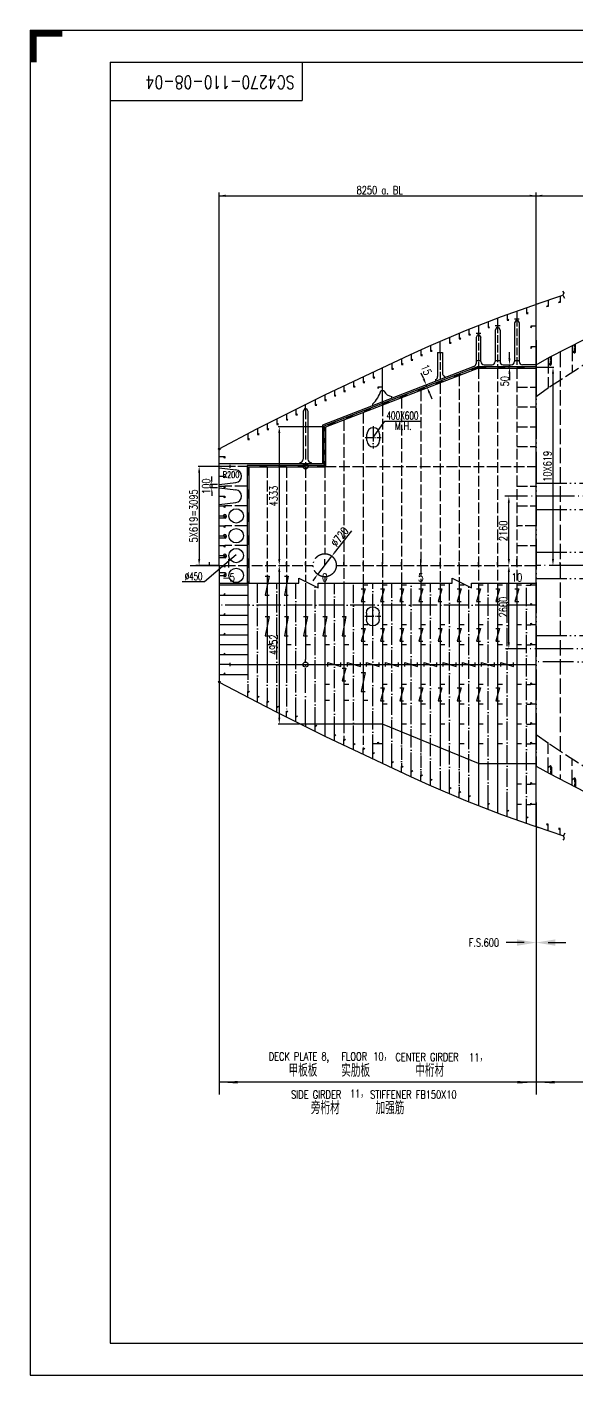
# Model space of a CAD drawing. Extents: x 415194 to 563994, y 453377 to 495577.
# Drawn here: x 415194 to 432345, y 453477 to 495577 of the extents above; entities that cross this region are included whole.
import ezdxf
from ezdxf.enums import TextEntityAlignment as Align

# ---------------------------------------------------------------- set-up
doc = ezdxf.new("R2010")
doc.units = 0
doc.header["$LTSCALE"] = 40
doc.header["$MEASUREMENT"] = 0
for name, pattern in [('ACAD_ISO02W100', [15, 12, -3]), ('ACAD_ISO03W100', [30, 12, -18]), ('ACAD_ISO04W100', [30.5, 24, -3, 0.5, -3]), ('ACAD_ISO05W100', [34, 24, -3, 0.5, -3, 0.5, -3]), ('CENTER110', [12.2, 10, -1, 0.2, -1])]:
    doc.linetypes.add(name, pattern=pattern)
doc.layers.get('0').update_dxf_attribs({"linetype": 'CONTINUOUS'})
doc.layers.get('DEFPOINTS').update_dxf_attribs({"linetype": 'CONTINUOUS'})
for name, color, linetype in [('13DIMENSION', 9, 'CONTINUOUS'), ('BT_ENG', 7, 'CONTINUOUS'), ('C-CEN', 4, 'ACAD_ISO04W100'), ('C-DAS', 4, 'ACAD_ISO02W100'), ('FRAME', 7, 'CONTINUOUS'), ('Y-CON', 2, 'CONTINUOUS'), ('Y-DAS', 2, 'ACAD_ISO02W100'), ('Y-H', 2, 'ACAD_ISO03W100'), ('Y-PH', 2, 'ACAD_ISO05W100')]:
    doc.layers.add(name, color=color, linetype=linetype)
doc.styles.add('ENGNISH', font='romans.shx', dxfattribs={"width": 0.8, "height": 750})
doc.styles.add('ROMANS', font='romans.shx', dxfattribs={"width": 0.75, "height": 250, "bigfont": 'hzdx.shx'})
doc.dimstyles.new('DM-100', dxfattribs={"dimscale": 0, "dimtxt": 250, "dimasz": 200, "dimexe": 30, "dimexo": 30, "dimgap": 50, "dimtad": 1, "dimdec": 0, "dimzin": 0, "dimdsep": 46, "dimtxsty": 'ROMANS', "dimcen": 0, "dimclrd": 1, "dimclre": 1, "dimclrt": 1, "dimadec": 0, "dimazin": 0, "dimtfac": 1, "dimtdec": 0, "dimtmove": 0, "dimatfit": 3, "dimfxl": 1, "dimtolj": 1, "dimtzin": 0, "dimarcsym": 0})

# ---------------------------------------------------------------- blocks, each defined once
blk = doc.blocks.new('*D146')
at = {"color": 1, "linetype": 'ByBlock', "transparency": 16777216}
for p, q in [((421166, 481855), (420543, 481855)), ((420573, 481655), (420573, 478960)), ((420643, 478760), (420543, 478760))]:
    blk.add_line(p, q, dxfattribs=at)
for points in [[(420540, 481655), (420606, 481655), (420573, 481855)], [(420540, 478960), (420606, 478960), (420573, 478760)]]:
    blk.add_solid(points, dxfattribs=at)
at = {"layer": 'DEFPOINTS', "color": 0, "linetype": 'ByBlock', "transparency": 16777216}
for p in [(421196, 481855), (420573, 478760), (420673, 478760)]:
    blk.add_point(p, dxfattribs=at)
at = {"color": 1, "linetype": 'ByBlock', "transparency": 16777216, "insert": (420398, 480308), "char_height": 250, "attachment_point": 5, "rotation": 90, "style": 'ROMANS'}
blk.add_mtext('\\A1;5X619=3095', dxfattribs=at)
blk = doc.blocks.new('*D142')
at = {"color": 1, "linetype": 'ByBlock', "transparency": 16777216}
for p, q in [((423075, 478560), (423075, 474008)), ((423707, 473808), (423045, 473808))]:
    blk.add_line(p, q, dxfattribs=at)
for points in [[(423042, 478560), (423109, 478560), (423075, 478760)], [(423042, 474008), (423109, 474008), (423075, 473808)]]:
    blk.add_solid(points, dxfattribs=at)
at = {"layer": 'DEFPOINTS', "color": 0, "linetype": 'ByBlock', "transparency": 16777216}
for p in [(423075, 478760), (423075, 473808), (423737, 473808)]:
    blk.add_point(p, dxfattribs=at)
at = {"color": 1, "linetype": 'ByBlock', "transparency": 16777216, "insert": (422900, 476284), "char_height": 250, "attachment_point": 5, "rotation": 90, "style": 'ROMANS'}
blk.add_mtext('\\A1;4952', dxfattribs=at)
blk = doc.blocks.new('*D144')
at = {"color": 1, "linetype": 'ByBlock', "transparency": 16777216}
for p, q in [((427586, 484584), (427510, 484768)), ((427691, 484329), (427663, 484399)), ((427691, 484329), (427663, 484399)), ((427768, 484145), (427844, 483960))]:
    blk.add_line(p, q, dxfattribs=at)
for points in [[(427617, 484596), (427556, 484571), (427663, 484399)], [(427798, 484157), (427737, 484132), (427691, 484329)]]:
    blk.add_solid(points, dxfattribs=at)
at = {"layer": 'DEFPOINTS', "color": 0, "linetype": 'ByBlock', "transparency": 16777216}
for p in [(427663, 484399), (427663, 484399), (427691, 484329)]:
    blk.add_point(p, dxfattribs=at)
at = {"color": 1, "linetype": 'ByBlock', "transparency": 16777216, "insert": (427668, 484872), "char_height": 250, "attachment_point": 5, "rotation": 292.4243, "style": 'ROMANS'}
blk.add_mtext('\\A1;15', dxfattribs=at)
blk = doc.blocks.new('*D143')
at = {"color": 1, "linetype": 'ByBlock', "transparency": 16777216}
for p, q in [((424466, 483093), (423045, 483093)), ((423075, 482893), (423075, 478960))]:
    blk.add_line(p, q, dxfattribs=at)
for points in [[(423042, 482893), (423109, 482893), (423075, 483093)], [(423042, 478960), (423109, 478960), (423075, 478760)]]:
    blk.add_solid(points, dxfattribs=at)
at = {"layer": 'DEFPOINTS', "color": 0, "linetype": 'ByBlock', "transparency": 16777216}
for p in [(424496, 483093), (423075, 478760), (423075, 478760)]:
    blk.add_point(p, dxfattribs=at)
at = {"color": 1, "linetype": 'ByBlock', "transparency": 16777216, "insert": (422900, 480927), "char_height": 250, "attachment_point": 5, "rotation": 90, "style": 'ROMANS'}
blk.add_mtext('\\A1;4333', dxfattribs=at)
blk = doc.blocks.new('A$C3EAB5CEE')
for p, q in [((50, 250), (50, 450)), ((450, 450), (450, 250))]:
    blk.add_line(p, q)
for centre, start, end in [((250, 450), 0, 180), ((250, 250), 180, 0)]:
    blk.add_arc(centre, 200, start, end)
at = {"layer": 'C-CEN', "ltscale": 0.5}
blk.add_line((250, 700), (250, 0), dxfattribs=at)
at = {"layer": 'C-CEN', "ltscale": 0.3}
blk.add_line((0, 350), (500, 350), dxfattribs=at)
blk = doc.blocks.new('*D145')
at = {"color": 1, "linetype": 'ByBlock', "transparency": 16777216}
for p, q in [((430265, 485225), (430265, 485425)), ((430265, 484950), (430265, 485025)), ((430265, 484950), (430265, 485025)), ((430270, 484950), (430235, 484950)), ((430265, 484750), (430265, 484550))]:
    blk.add_line(p, q, dxfattribs=at)
for points in [[(430232, 485225), (430298, 485225), (430265, 485025)], [(430232, 484750), (430298, 484750), (430265, 484950)]]:
    blk.add_solid(points, dxfattribs=at)
at = {"layer": 'DEFPOINTS', "color": 0, "linetype": 'ByBlock', "transparency": 16777216}
for p in [(430265, 485025), (430265, 485025), (430300, 484950)]:
    blk.add_point(p, dxfattribs=at)
at = {"color": 1, "linetype": 'ByBlock', "transparency": 16777216, "insert": (430118, 484514), "char_height": 250, "attachment_point": 5, "rotation": 90, "style": 'ROMANS'}
blk.add_mtext('\\A1;50', dxfattribs=at)
blk = doc.blocks.new('*D232')
at = {"color": 1, "linetype": 'ByBlock', "transparency": 16777216}
for p, q in [((425329, 479844), (424793, 479150)), ((424276, 478482), (424717, 479051)), ((424200, 478383), (424123, 478284))]:
    blk.add_line(p, q, dxfattribs=at)
for points in [[(424776, 479163), (424809, 479138), (424717, 479051)], [(424183, 478395), (424216, 478370), (424276, 478482)]]:
    blk.add_solid(points, dxfattribs=at)
at = {"layer": 'DEFPOINTS', "color": 0, "linetype": 'ByBlock', "transparency": 16777216}
for p in [(424717, 479051), (424276, 478482)]:
    blk.add_point(p, dxfattribs=at)
at = {"color": 1, "linetype": 'ByBlock', "transparency": 16777216, "insert": (424961, 479654), "char_height": 250, "attachment_point": 5, "rotation": 52.3121, "style": 'ROMANS'}
blk.add_mtext('\\A1;∅720', dxfattribs=at)
blk = doc.blocks.new('*D233')
at = {"color": 1, "linetype": 'ByBlock', "transparency": 16777216}
for p, q in [((421146, 481286), (420917, 481286)), ((420967, 481411), (420967, 481536)), ((420967, 481286), (420967, 481186)), ((421146, 481186), (420917, 481186)), ((420967, 481061), (420967, 480936))]:
    blk.add_line(p, q, dxfattribs=at)
for points in [[(420946, 481411), (420987, 481411), (420967, 481286)], [(420946, 481061), (420987, 481061), (420967, 481186)]]:
    blk.add_solid(points, dxfattribs=at)
at = {"layer": 'DEFPOINTS', "color": 0, "linetype": 'ByBlock', "transparency": 16777216}
for p in [(421196, 481286), (420967, 481186), (421196, 481186)]:
    blk.add_point(p, dxfattribs=at)
at = {"color": 1, "linetype": 'ByBlock', "transparency": 16777216, "insert": (420792, 481236), "char_height": 250, "attachment_point": 5, "rotation": 90, "style": 'ROMANS'}
blk.add_mtext('\\A1;100', dxfattribs=at)

msp = doc.modelspace()

# ---------------------------------------------------------------- hatches: boundary and pattern name
h = msp.add_hatch()
h.set_pattern_fill('ANSI37', color=0, scale=50, style=0)
h.set_pattern_definition([(315, (133825.4244, 436370.727), (-4.41941738, -4.41941738), []), (225, (133825.4244, 436370.727), (-4.41941738, 4.41941738), [])])
h.paths.add_polyline_path([(421176.9, 482395.6, 1), (421226.9, 482395.6, 1)])
h = msp.add_hatch()
h.set_pattern_fill('ANSI37', color=0, scale=50, style=0)
h.set_pattern_definition([(45, (133825.4244, 521149.989), (-4.41941738, 4.41941738), []), (135, (133825.4244, 521149.989), (-4.41941738, -4.41941738), [])])
h.paths.add_polyline_path([(421226.9, 475125.1, 1), (421176.9, 475125.1, 1)])

# ---------------------------------------------------------------- linework, layer by layer
at = {"color": 2}
for p, q in [((417794.5, 494477.3), (562894.5, 494477.3)), ((417794.5, 494477.3), (417794.5, 454477.3)), ((417794.5, 454477.3), (562894.5, 454477.3))]:
    msp.add_line(p, q, dxfattribs=at)
at = {"color": 1, "linetype": 'ByBlock'}
for p, q in [((421196.4, 482401.5), (421196.4, 490405)), ((421196.4, 490305), (449096.4, 490305)), ((431096.4, 486915.4), (431096.4, 490405)), ((431126.4, 484950.4), (431655.1, 484950.4)), ((431625.1, 484750.4), (431625.1, 478960.4)), ((430246.4, 478960.4), (430246.4, 480720.4)), ((430246.4, 476360.4), (430246.4, 478560.4))]:
    msp.add_line(p, q, dxfattribs=at)
at = {"color": 0}
for p, q in [((430471.4, 486415.4), (430423.4, 486332.1)), ((430423.4, 486332.1), (430423.4, 485125.4)), ((430471.4, 486415.4), (430496.4, 486415.4)), ((430521.4, 486415.4), (430496.4, 486415.4)), ((430521.4, 486415.4), (430569.5, 486332.1)), ((430569.5, 486332.1), (430569.5, 485125.4)), ((429271.4, 485965.9), (429221.4, 485879.3)), ((429221.4, 485879.3), (429221.4, 485067.5)), ((429271.4, 485965.9), (429321.4, 485965.9)), ((429321.4, 485965.9), (429371.4, 485879.3)), ((429371.4, 485125.4), (429371.4, 485879.3)), ((429871.4, 486199.8), (429821.4, 486113.2)), ((429821.4, 486113.2), (429821.4, 485125.4)), ((429871.4, 486199.8), (429921.4, 486199.8)), ((429921.4, 486199.8), (429971.4, 486113.2)), ((429971.4, 486113.2), (429971.4, 485125.4)), ((428021.4, 485407.1), (428021.4, 484658.6)), ((428171.4, 485407.1), (428171.4, 484764.5)), ((429369.5, 485150.4), (429223.4, 485150.4)), ((429471.4, 485025.4), (429721.4, 485025.4)), ((429969.5, 485150.4), (429823.4, 485150.4)), ((430071.4, 485025.4), (430323.4, 485025.4)), ((430569.5, 485150.4), (430423.4, 485150.4)), ((431096.4, 485025.4), (430669.5, 485025.4)), ((429157.5, 484977), (424421.4, 483144.8)), ((429291.7, 484975.4), (424471.4, 483110.5)), ((429301.1, 484925.4), (424521.4, 483076.2)), ((428233.3, 484672.1), (428233.3, 484619.5)), ((426346.4, 484211.4), (426246.4, 484211.4)), ((427959.6, 484566.2), (427959.6, 484513.6)), ((425996.3, 483754), (425996.3, 483804)), ((426596.5, 483986.3), (426596.5, 484036.3)), ((423871.4, 483662.4), (423821.4, 483575.8)), ((423821.4, 483575.8), (423821.4, 482080.4)), ((423871.4, 483662.4), (423921.4, 483662.4)), ((423921.4, 483662.4), (423971.4, 483575.8)), ((423971.4, 483575.8), (423971.4, 482080.4)), ((424421.4, 483144.8), (424421.4, 481930.4)), ((424471.4, 483110.5), (424471.4, 481880.4)), ((424521.4, 483076.2), (424521.4, 481830.4)), ((426011.4, 482760.4), (426370.2, 483268.8)), ((426370.2, 483268.8), (427496.4, 483268.8)), ((424421.4, 481930.4), (421196.4, 481930.4)), ((421196.4, 481805.4), (421719.5, 481744.5)), ((424471.4, 481880.4), (422071.4, 481880.4)), ((424521.4, 481830.4), (422121.4, 481830.4)), ((421196.4, 481286.4), (421719.5, 481347.2)), ((421196.4, 481186.4), (421719.5, 481125.5)), ((421196.4, 480667.4), (421719.5, 480728.2)), ((420296.4, 478760.4), (421196.4, 478760.4)), ((421196.4, 478760.4), (420472.9, 478760.4)), ((421730.7, 479093.2), (420737.2, 478250.6)), ((420737.2, 478250.6), (420044.4, 478250.6))]:
    msp.add_line(p, q, dxfattribs=at)
for p, q in [((432326.4, 485440.9), (432326.4, 485678.3)), ((431576.4, 485056.5), (431576.4, 485293.9)), ((429291.5, 484975.4), (431096.4, 484975.4)), ((429301.4, 484925.4), (431096.4, 484925.4)), ((422071.4, 481880.4), (422071.4, 478210.4)), ((422121.4, 481830.4), (422121.4, 478210.4)), ((423721.4, 481980.4), (423721.4, 481930.4)), ((424071.4, 481980.4), (424071.4, 481930.4)), ((421416.4, 480307.9), (421416.4, 480267.9)), ((421416.4, 479688.9), (421416.4, 479648.9)), ((420896.4, 478760.4), (420896.4, 478860.4)), ((421416.4, 479069.9), (421416.4, 479029.9)), ((421496.4, 478760.4), (421496.4, 478960.4)), ((421496.4, 478697.9), (421496.4, 478822.9)), ((421496.4, 478697.9), (421496.4, 478822.9)), ((422096.4, 478760.4), (422096.4, 478860.4)), ((422696.4, 478760.4), (422696.4, 478860.4)), ((423296.4, 478760.4), (423296.4, 478860.4)), ((423896.4, 478760.4), (423896.4, 478860.4)), ((424496.4, 478760.4), (424496.4, 478960.4)), ((425096.4, 478760.4), (425096.4, 478860.4)), ((425696.4, 478760.4), (425696.4, 478860.4)), ((426296.4, 478760.4), (426296.4, 478860.4)), ((426896.4, 478760.4), (426896.4, 478860.4)), ((427496.4, 478760.4), (427496.4, 478960.4)), ((428096.4, 478760.4), (428096.4, 478860.4)), ((428696.4, 478760.4), (428696.4, 478860.4)), ((429296.4, 478760.4), (429296.4, 478860.4)), ((429896.4, 478760.4), (429896.4, 478860.4)), ((430496.4, 478760.4), (430496.4, 478960.4)), ((430496.4, 478760.4), (430496.4, 478960.4)), ((431096.4, 478760.4), (431096.4, 478860.4)), ((431846.4, 478760.4), (431846.4, 478860.4)), ((421416.4, 478450.9), (421416.4, 478490.9)), ((421196.4, 475703.9), (421196.4, 462240)), ((431576.4, 472464.2), (431576.4, 472226.8)), ((432326.4, 472079.8), (432326.4, 471842.4)), ((431096.4, 471361.2), (431096.4, 466832.2)), ((431096.4, 466832.2), (431096.4, 462240)), ((554495.4, 462621.1), (421196.4, 462621.1))]:
    msp.add_line(p, q)
at = {"linetype": 'CENTER110', "ltscale": 3}
for p, q in [((435221.1, 480920.4), (430123.9, 480920.4)), ((437096.4, 478760.4), (431096.4, 478760.4)), ((435181.2, 476160.4), (430137.2, 476160.4))]:
    msp.add_line(p, q, dxfattribs=at)
at = {"color": 7, "ltscale": 0.2}
for p, q in [((421381.4, 480232.9), (421196.4, 480232.9)), ((421381.4, 479613.9), (421196.4, 479613.9)), ((421381.4, 478994.9), (421196.4, 478994.9)), ((421381.4, 478525.9), (421196.4, 478525.9))]:
    msp.add_line(p, q, dxfattribs=at)
at = {"color": 1}
for p, q in [((423689.5, 478359.5), (424289.1, 478061.2)), ((423689.5, 478210.4), (423689.5, 478359.5)), ((428479.5, 478210.4), (428479.5, 478359.5)), ((428479.5, 478359.5), (429079.1, 478061.2)), ((421196.4, 478210.4), (423689.5, 478210.4)), ((424289.1, 478210.4), (427589.5, 478210.4)), ((424289.1, 478061.2), (424289.1, 478210.4)), ((427589.5, 478210.4), (428479.5, 478210.4)), ((429079.1, 478210.4), (431096.4, 478210.4)), ((429079.1, 478061.2), (429079.1, 478210.4))]:
    msp.add_line(p, q, dxfattribs=at)
for points in [[(431922.8, 487330.5), (431967.1, 487278.2), (431934.8, 487201.8), (431987.2, 487105.3)], [(422636.4, 478430.4), (422756.4, 478430.4), (422636.4, 477830.4), (422756.4, 477830.4)], [(423236.4, 478430.4), (423356.4, 478430.4), (423236.4, 477830.4), (423356.4, 477830.4)], [(425636.4, 478031.9), (425756.4, 478031.9), (425636.4, 477631.9), (425756.4, 477631.9)], [(426236.4, 478031.9), (426356.4, 478031.9), (426236.4, 477631.9), (426356.4, 477631.9)], [(426836.4, 478031.9), (426956.4, 478031.9), (426836.4, 477631.9), (426956.4, 477631.9)], [(427436.4, 478031.9), (427556.4, 478031.9), (427436.4, 477631.9), (427556.4, 477631.9)], [(428036.4, 478031.9), (428156.4, 478031.9), (428036.4, 477631.9), (428156.4, 477631.9)], [(428636.4, 478031.9), (428756.4, 478031.9), (428636.4, 477631.9), (428756.4, 477631.9)], [(429236.4, 478031.9), (429356.4, 478031.9), (429236.4, 477631.9), (429356.4, 477631.9)], [(429836.4, 478031.9), (429956.4, 478031.9), (429836.4, 477631.9), (429956.4, 477631.9)], [(430436.4, 478031.9), (430556.4, 478031.9), (430436.4, 477631.9), (430556.4, 477631.9)], [(422636.4, 477161.8), (422756.4, 477161.8), (422636.4, 476561.8), (422756.4, 476561.8)], [(423236.4, 477161.8), (423356.4, 477161.8), (423236.4, 476561.8), (423356.4, 476561.8)], [(423836.4, 477161.8), (423956.4, 477161.8), (423836.4, 476561.8), (423956.4, 476561.8)], [(424436.4, 477161.8), (424556.4, 477161.8), (424436.4, 476561.8), (424556.4, 476561.8)], [(425036.4, 477161.8), (425156.4, 477161.8), (425036.4, 476561.8), (425156.4, 476561.8)], [(425636.4, 476793.9), (425756.4, 476793.9), (425636.4, 476393.9), (425756.4, 476393.9)], [(426236.4, 476793.9), (426356.4, 476793.9), (426236.4, 476393.9), (426356.4, 476393.9)], [(426836.4, 476793.9), (426956.4, 476793.9), (426836.4, 476393.9), (426956.4, 476393.9)], [(427436.4, 476793.9), (427556.4, 476793.9), (427436.4, 476393.9), (427556.4, 476393.9)], [(428036.4, 476793.9), (428156.4, 476793.9), (428036.4, 476393.9), (428156.4, 476393.9)], [(428636.4, 476793.9), (428756.4, 476793.9), (428636.4, 476393.9), (428756.4, 476393.9)], [(429236.4, 476793.9), (429356.4, 476793.9), (429236.4, 476393.9), (429356.4, 476393.9)], [(429836.4, 476793.9), (429956.4, 476793.9), (429836.4, 476393.9), (429956.4, 476393.9)], [(424596.4, 475605.4), (424596.4, 475725.4), (424996.4, 475605.4), (424996.4, 475725.4)], [(425036.4, 475555.9), (425156.4, 475555.9), (425036.4, 475155.9), (425156.4, 475155.9)], [(425211.4, 475605.4), (425211.4, 475725.4), (425611.4, 475605.4), (425611.4, 475725.4)], [(425636.4, 475421.8), (425756.4, 475421.8), (425636.4, 474821.8), (425756.4, 474821.8)], [(425796.4, 475605.4), (425796.4, 475725.4), (426196.4, 475605.4), (426196.4, 475725.4)], [(426396.4, 475605.4), (426396.4, 475725.4), (426796.4, 475605.4), (426796.4, 475725.4)], [(426996.4, 475605.4), (426996.4, 475725.4), (427396.4, 475605.4), (427396.4, 475725.4)], [(427596.4, 475605.4), (427596.4, 475725.4), (427996.4, 475605.4), (427996.4, 475725.4)], [(428196.4, 475605.4), (428196.4, 475725.4), (428596.4, 475605.4), (428596.4, 475725.4)], [(428796.4, 475605.4), (428796.4, 475725.4), (429196.4, 475605.4), (429196.4, 475725.4)], [(429396.4, 475605.4), (429396.4, 475725.4), (429796.4, 475605.4), (429796.4, 475725.4)], [(429996.4, 475605.4), (429996.4, 475725.4), (430396.4, 475605.4), (430396.4, 475725.4)], [(426236.4, 474936.9), (426356.4, 474936.9), (426236.4, 474536.9), (426356.4, 474536.9)], [(426836.4, 474936.9), (426956.4, 474936.9), (426836.4, 474536.9), (426956.4, 474536.9)], [(427436.4, 474936.9), (427556.4, 474936.9), (427436.4, 474536.9), (427556.4, 474536.9)], [(428036.4, 474936.9), (428156.4, 474936.9), (428036.4, 474536.9), (428156.4, 474536.9)], [(428636.4, 474936.9), (428756.4, 474936.9), (428636.4, 474536.9), (428756.4, 474536.9)], [(429236.4, 474936.9), (429356.4, 474936.9), (429236.4, 474536.9), (429356.4, 474536.9)], [(429836.4, 474936.9), (429956.4, 474936.9), (429836.4, 474536.9), (429956.4, 474536.9)], [(431939.3, 470184.4), (431983.6, 470236.7), (431951.4, 470313.1), (432003.8, 470409.6)]]:
    msp.add_lwpolyline(points)
for points in [[(421196.4, 462621.1, 0, 80, 0), (421778.6, 462621.1, 80, 80, 0)], [(431096.4, 462621.1, 0, 80, 0), (430514.2, 462621.1, 80, 80, 0)], [(431096.4, 462621.1, 0, 80, 0), (431678.6, 462621.1, 80, 80, 0)]]:
    msp.add_lwpolyline(points, format="xyseb")
at = {"color": 0}
for centre, radius in [((421201.9, 482395.6), 25), ((421728.6, 480307.9), 225), ((421728.6, 479688.9), 225), ((421728.6, 479069.9), 225), ((421728.6, 478450.9), 225), ((421201.9, 475125.1), 25)]:
    msp.add_circle(centre, radius, dxfattribs=at)
for centre, radius, start, end in [((432295.5, 485424.7), 25, 184.37837, 319.69951), ((432271.4, 485447.8), 25, 270, 0), ((432276.4, 485440.9), 50, 319.69951, 0), ((431545.5, 485040.3), 25, 184.37837, 319.69951), ((431521.4, 485063.4), 25, 270, 0), ((431526.4, 485056.5), 50, 319.69951, 0), ((421376.4, 480307.9), 40, 359.99999, 179.99999), ((421381.4, 480267.9), 35, 269.99999, 359.99999), ((421376.4, 479688.9), 40, 359.99999, 179.99999), ((421381.4, 479648.9), 35, 269.99999, 359.99999), ((421376.4, 479069.9), 40, 359.99999, 179.99999), ((421381.4, 479029.9), 35, 269.99999, 359.99999), ((421376.4, 478450.9), 40, 180.00001, 0.00001), ((421381.4, 478490.9), 35, 0.00001, 90.00001), ((431545.5, 472480.4), 25, 40.30049, 175.62163), ((431521.4, 472457.3), 25, 0, 90), ((431526.4, 472464.2), 50, 0, 40.30049), ((432295.5, 472096), 25, 40.30049, 175.62163), ((432271.4, 472072.9), 25, 0, 90), ((432276.4, 472079.8), 50, 0, 40.30049)]:
    msp.add_arc(centre, radius, start, end)
for centre, radius, start, end in [((429121.4, 485067.5), 100, 292.42431, 0), ((429471.4, 485125.4), 100, 180, 270), ((429721.4, 485125.4), 100, 270, 0), ((430071.4, 485125.4), 100, 180, 270), ((430323.4, 485125.4), 100, 270, 0), ((430669.5, 485125.4), 100, 180, 270), ((427921.4, 484658.6), 100, 292.42431, 0), ((428271.4, 484764.5), 100, 180, 247.57569), ((425408.4, 484445.5), 870.1, 312.50463, 344.39254), ((426636.7, 484359.8), 326, 207.07539, 262.92887), ((423721.4, 482080.4), 100, 270, 0), ((424071.4, 482080.4), 100, 180, 270), ((421696.4, 481545.9), 200, 276.63391, 83.36609), ((421696.4, 480926.9), 200, 276.63391, 83.36609)]:
    msp.add_arc(centre, radius, start, end, dxfattribs=at)
at = {"color": 1, "linetype": 'ByBlock'}
for points in [[(421396.4, 490338.3), (421396.4, 490271.6), (421196.4, 490305)], [(430896.4, 490338.3), (430896.4, 490271.6), (431096.4, 490305)], [(431296.4, 490338.3), (431296.4, 490271.6), (431096.4, 490305)], [(431591.8, 484750.4), (431658.5, 484750.4), (431625.1, 484950.4)], [(430213.1, 480720.4), (430279.7, 480720.4), (430246.4, 480920.4)], [(430213.1, 478960.4), (430279.7, 478960.4), (430246.4, 478760.4)], [(430213.1, 478560.4), (430279.7, 478560.4), (430246.4, 478760.4)], [(431591.8, 478960.4), (431658.5, 478960.4), (431625.1, 478760.4)], [(430213.1, 476360.4), (430279.7, 476360.4), (430246.4, 476160.4)]]:
    msp.add_solid(points, dxfattribs=at)
at = {"color": 0, "linetype": 'ByBlock'}
for points in [[(430496.4, 467082.9), (430496.4, 466882.9), (431096.4, 466982.9)], [(431696.4, 467082.9), (431696.4, 466882.9), (431096.4, 466982.9)]]:
    msp.add_solid(points, dxfattribs=at)
at = {"layer": '13DIMENSION'}
for p, q in [((430721.4, 466982.9), (430161.8, 466982.9)), ((431471.4, 466982.9), (432031, 466982.9))]:
    msp.add_line(p, q, dxfattribs=at)
at = {"layer": 'BT_ENG'}
for p, q in [((415294.5, 495477.3), (415294.5, 453477.3)), ((415294.5, 495477.3), (563894.5, 495477.3)), ((423794.5, 494477.3), (423794.5, 493277.3)), ((417794.5, 493277.3), (423794.5, 493277.3)), ((415294.5, 453477.3), (563894.5, 453477.3))]:
    msp.add_line(p, q, dxfattribs=at)
at = {"layer": 'BT_ENG', "const_width": 200}
for points in [[(415394.5, 495477.3), (415394.5, 494477.3)], [(415294.5, 495377.3), (416294.5, 495377.3)]]:
    msp.add_lwpolyline(points, dxfattribs=at)
at = {"layer": 'C-CEN', "ltscale": 0.6}
for p, q in [((422396.4, 474669.6), (422396.4, 478210.4)), ((422996.4, 474358.7), (422996.4, 478210.4)), ((423596.4, 474058.6), (423596.4, 478210.4)), ((424196.4, 473758.5), (424196.4, 478107.3)), ((424796.4, 473467.5), (424796.4, 478210.4)), ((425396.4, 473185.7), (425396.4, 478210.4)), ((425996.4, 472903.8), (425996.4, 478210.9)), ((426596.4, 472626.3), (426596.4, 478210.4)), ((427196.4, 472344.4), (427196.4, 478210.4)), ((427796.4, 472072.2), (427796.4, 478210.4)), ((428396.4, 471815), (428396.4, 478210.4)), ((428996.4, 471562.3), (428996.4, 478102.3)), ((429596.4, 471327.9), (429596.4, 478210.4)), ((430196.4, 471111.6), (430196.4, 478210.4)), ((430796.4, 470896), (430796.4, 478210.4)), ((422696.4, 475665.4), (422696.4, 474514.2)), ((423296.4, 475665.4), (423296.4, 474208.7))]:
    msp.add_line(p, q, dxfattribs=at)
at = {"layer": 'C-CEN', "color": 2, "ltscale": 0.8}
for p, q in [((430936.4, 477522.4), (421196.4, 477522.4)), ((423896.4, 473808.4), (423896.4, 475820.1))]:
    msp.add_line(p, q, dxfattribs=at)
at = {"layer": 'C-CEN', "ltscale": 0.5}
msp.add_line((422096.4, 475665.4), (422096.4, 474827.2), dxfattribs=at)
at = {"layer": 'C-CEN', "ltscale": 0.3}
for p, q in [((425096.4, 473808.4), (425096.4, 473326.6)), ((425696.4, 473808.4), (425696.4, 473004.8))]:
    msp.add_line(p, q, dxfattribs=at)
at = {"layer": 'C-CEN', "ltscale": 0.4}
for p, q in [((426896.4, 473560.8), (426896.4, 472481.1)), ((427496.4, 473313.2), (427496.4, 472205.9)), ((428696.4, 472818), (428696.4, 471686.5))]:
    msp.add_line(p, q, dxfattribs=at)
at = {"layer": 'C-CEN', "color": 2, "ltscale": 0.6}
msp.add_line((428096.4, 473065.6), (428096.4, 471763.6), dxfattribs=at)
at = {"layer": 'C-DAS'}
msp.add_line((431846.4, 485431.6), (431846.4, 472089.1), dxfattribs=at)
at = {"layer": 'C-DAS', "ltscale": 0.2}
for p, q in [((432296.4, 485447.8), (432296.4, 485663)), ((431546.4, 485063.4), (431546.4, 485278.6)), ((431546.4, 472457.3), (431546.4, 472242.1)), ((432296.4, 472072.9), (432296.4, 471857.7))]:
    msp.add_line(p, q, dxfattribs=at)
at = {"layer": 'C-DAS'}
for points in [[(431096.4, 484035.1), (431096.4, 484599), (431096.4, 484035.1), (431515.2, 484336), (432621.4, 485056), (433047.3, 485297.6), (434142.5, 485817.7), (434431, 485942.6), (435871.4, 486567.3), (436035.2, 486626), (437496.4, 487099.1), (437899.2, 487215.6), (439587.5, 487648.3), (440746.4, 487900.4), (441954.4, 488121.9), (443447.9, 488333), (443996.4, 488394.6), (445794.7, 488629.9), (447246.4, 488726.4), (447596.4, 488758.7)], [(431096.4, 473485.7), (431096.4, 472921.7), (431096.4, 473485.7), (431515.2, 473184.7), (432621.4, 472464.7), (433047.3, 472223.1), (434142.5, 471703), (434431, 471578.1), (435871.4, 470953.4), (436035.2, 470894.7), (437496.4, 470421.6), (437899.2, 470305.2), (439587.5, 469872.4), (440746.4, 469620.3), (441954.4, 469398.9), (443447.9, 469187.8), (443996.4, 469126.2), (445794.7, 468890.8), (447246.4, 468794.4), (447596.4, 468762)]]:
    msp.add_lwpolyline(points, dxfattribs=at)
at = {"layer": 'DEFPOINTS', "color": 0, "linetype": 'ByBlock'}
for p in [(431096.4, 484950.4), (421196.4, 482400.3), (421196.4, 475120.4), (421196.4, 475120.4), (431096.4, 470605.5)]:
    msp.add_point(p, dxfattribs=at)
at = {"layer": 'Y-CON'}
for p, q in [((431096.4, 486915.4), (431934.9, 487202)), ((431096.4, 478210.4), (431096.4, 486915.2)), ((430421.4, 486465.4), (430571.4, 486465.4)), ((429221.4, 486015.9), (429371.4, 486015.9)), ((429821.4, 486249.8), (429971.4, 486249.8)), ((428096.4, 485407.1), (428096.4, 485757.1)), ((428021.4, 485407.1), (428171.4, 485407.1)), ((426296.4, 483816.5), (426296.4, 484937.8)), ((423896.4, 483662.4), (423896.4, 483792.2)), ((421546.4, 481855.4), (421196.4, 481855.4)), ((421546.4, 481805.4), (421546.4, 481905.4)), ((424496.4, 478406.5), (424496.4, 473428.4)), ((422096.4, 478141.4), (421196.4, 478141.4)), ((422096.4, 478210.4), (422096.4, 475665.4)), ((422696.4, 478210.4), (422696.4, 475665.4)), ((423296.4, 478210.4), (423296.4, 475665.4)), ((423896.4, 478210.4), (423896.4, 475820.1)), ((425096.4, 478210.4), (425096.4, 473808.4)), ((425696.4, 478210.4), (425696.4, 473808.4)), ((425846.4, 478141.4), (425696.4, 478141.4)), ((426296.4, 478210.4), (426296.4, 472582.9)), ((426446.4, 478141.4), (426296.4, 478141.4)), ((426896.4, 478210.4), (426896.4, 473560.8)), ((427046.4, 478141.4), (426896.4, 478141.4)), ((427496.4, 478210.4), (427496.4, 473313.2)), ((427646.4, 478141.4), (427496.4, 478141.4)), ((428096.4, 478210.4), (428096.4, 473065.6)), ((428246.4, 478141.4), (428096.4, 478141.4)), ((428696.4, 478251.6), (428696.4, 472818)), ((428846.4, 478141.4), (428696.4, 478141.4)), ((429296.4, 478210.4), (429296.4, 471264.8)), ((429446.4, 478141.4), (429296.4, 478141.4)), ((429896.4, 478210.4), (429896.4, 471030.9)), ((430046.4, 478141.4), (429896.4, 478141.4)), ((430496.4, 478210.4), (430496.4, 470815.3)), ((430646.4, 478141.4), (430496.4, 478141.4)), ((430796.4, 478141.4), (430936.4, 478141.4)), ((431096.4, 470605.5), (431096.4, 478210.4)), ((421376.4, 477831.9), (422096.4, 477831.9)), ((421376.4, 477212.9), (422096.4, 477212.9)), ((422096.4, 476903.4), (421196.4, 476903.4)), ((421376.4, 476593.9), (422096.4, 476593.9)), ((425846.4, 476903.4), (425696.4, 476903.4)), ((426446.4, 476903.4), (426296.4, 476903.4)), ((427046.4, 476903.4), (426896.4, 476903.4)), ((427646.4, 476903.4), (427496.4, 476903.4)), ((428246.4, 476903.4), (428096.4, 476903.4)), ((428846.4, 476903.4), (428696.4, 476903.4)), ((429446.4, 476903.4), (429296.4, 476903.4)), ((430046.4, 476903.4), (429896.4, 476903.4)), ((430646.4, 476903.4), (430496.4, 476903.4)), ((430796.4, 476903.4), (430936.4, 476903.4)), ((422096.4, 476284.4), (421196.4, 476284.4)), ((422846.4, 476284.4), (422696.4, 476284.4)), ((423446.4, 476284.4), (423296.4, 476284.4)), ((424046.4, 476284.4), (423896.4, 476284.4)), ((424646.4, 476284.4), (424496.4, 476284.4)), ((425246.4, 476284.4), (425096.4, 476284.4)), ((425846.4, 476284.4), (425696.4, 476284.4)), ((426446.4, 476284.4), (426296.4, 476284.4)), ((427046.4, 476284.4), (426896.4, 476284.4)), ((427646.4, 476284.4), (427496.4, 476284.4)), ((428246.4, 476284.4), (428096.4, 476284.4)), ((428846.4, 476284.4), (428696.4, 476284.4)), ((429446.4, 476284.4), (429296.4, 476284.4)), ((430046.4, 476284.4), (429896.4, 476284.4)), ((430646.4, 476284.4), (430496.4, 476284.4)), ((430796.4, 476284.4), (430936.4, 476284.4)), ((421376.4, 475974.9), (422096.4, 475974.9)), ((421546.4, 475665.4), (421196.4, 475665.4)), ((421376.4, 475355.9), (422096.4, 475355.9)), ((421546.4, 475615.4), (421546.4, 475715.4)), ((421546.4, 475665.4), (431096.4, 475665.4)), ((424646.4, 475046.4), (424496.4, 475046.4)), ((425246.4, 475046.4), (425096.4, 475046.4)), ((426446.4, 475046.4), (426296.4, 475046.4)), ((427046.4, 475046.4), (426896.4, 475046.4)), ((427646.4, 475046.4), (427496.4, 475046.4)), ((428246.4, 475046.4), (428096.4, 475046.4)), ((428846.4, 475046.4), (428696.4, 475046.4)), ((429446.4, 475046.4), (429296.4, 475046.4)), ((430046.4, 475046.4), (429896.4, 475046.4)), ((430646.4, 475046.4), (430496.4, 475046.4)), ((430796.4, 475046.4), (430936.4, 475046.4)), ((424646.4, 474544.4), (424496.4, 474544.4)), ((425246.4, 474544.4), (425096.4, 474544.4)), ((425846.4, 474544.4), (425696.4, 474544.4)), ((426446.4, 474427.4), (426296.4, 474427.4)), ((427046.4, 474427.4), (426896.4, 474427.4)), ((427646.4, 474427.4), (427496.4, 474427.4)), ((428246.4, 474427.4), (428096.4, 474427.4)), ((428846.4, 474427.4), (428696.4, 474427.4)), ((429446.4, 474427.4), (429296.4, 474427.4)), ((430046.4, 474427.4), (429896.4, 474427.4)), ((430646.4, 474427.4), (430496.4, 474427.4)), ((430796.4, 474427.4), (430936.4, 474427.4)), ((426296.4, 473808.4), (423736.8, 473808.4)), ((423896.4, 473808.4), (423896.4, 473728.5)), ((429296.4, 472570.4), (426296.4, 473808.4)), ((427046.4, 473808.4), (426896.4, 473808.4)), ((427046.4, 473808.4), (426896.4, 473808.4)), ((427646.4, 473808.4), (427496.4, 473808.4)), ((427646.4, 473808.4), (427496.4, 473808.4)), ((428246.4, 473808.4), (428096.4, 473808.4)), ((428246.4, 473808.4), (428096.4, 473808.4)), ((428846.4, 473808.4), (428696.4, 473808.4)), ((428846.4, 473808.4), (428696.4, 473808.4)), ((429446.4, 473808.4), (429296.4, 473808.4)), ((429446.4, 473808.4), (429296.4, 473808.4)), ((430046.4, 473808.4), (429896.4, 473808.4)), ((430046.4, 473808.4), (429896.4, 473808.4)), ((430646.4, 473808.4), (430496.4, 473808.4)), ((430646.4, 473808.4), (430496.4, 473808.4)), ((430796.4, 473808.4), (430936.4, 473808.4)), ((426156.4, 473189.4), (425996.4, 473189.4)), ((428846.4, 473189.4), (428696.4, 473189.4)), ((429446.4, 473189.4), (429296.4, 473189.4)), ((430046.4, 473189.4), (429896.4, 473189.4)), ((430646.4, 473189.4), (430496.4, 473189.4)), ((430796.4, 473189.4), (430936.4, 473189.4)), ((429296.4, 472570.4), (431096.4, 472570.4)), ((431096.4, 471725.6), (431096.4, 472271.7)), ((430646.4, 471935), (430496.4, 471935)), ((430796.4, 471930.4), (430936.4, 471930.4)), ((431096.4, 471211.8), (431096.4, 471725.6)), ((430646.4, 471295), (430496.4, 471295)), ((430796.4, 471290.4), (430936.4, 471290.4)), ((431096.4, 470729.2), (431096.4, 471211.8)), ((431096.4, 470605.3), (431096.4, 470729.2)), ((430996.4, 470639.5), (431096.4, 470605.3)), ((431096.4, 470605.3), (431951.4, 470313.1))]:
    msp.add_line(p, q, dxfattribs=at)
for points in [[(431096.4, 485795.2), (431096.4, 485249), (431096.4, 485030.7), (431515.2, 485262.7), (432621.4, 485826.8), (433016.4, 486016.7), (434246.4, 486572.7), (434431, 486651.1), (435871.4, 487217.3), (436035.2, 487276), (437496.4, 487749.1), (437899.2, 487865.6), (439587.5, 488298.3), (440746.4, 488550.4), (441954.4, 488771.9), (443447.9, 488983), (443996.4, 489044.6), (445794.7, 489193.8), (447246.4, 489252), (448082.1, 489260.4), (449096.4, 489260.4), (449096.4, 489260.4), (456996.4, 489260.4), (463496.4, 489260.4)], [(431846.4, 487171.7), (431846.4, 486971.7), (431796.4, 486971.7), (431846.4, 487011.7)], [(421196.4, 478760.4), (421196.4, 482400.3), (422378.4, 483021.8), (422996.4, 483342), (424496.4, 484092.3), (427172.2, 485349.2), (427746.4, 485607.1), (428896.4, 486099.9), (430016.4, 486536.6), (430996.4, 486881.2), (431171.4, 486940.7)], [(430796.4, 486810.9), (430796.4, 486630.9), (430846.4, 486630.9), (430796.4, 486670.9)], [(431471.4, 487043.6), (431471.4, 486843.6), (431421.4, 486843.6), (431471.4, 486883.6)], [(429596.4, 486372.8), (429596.4, 486192.8), (429646.4, 486192.8), (429596.4, 486232.8)], [(430196.4, 486599.9), (430196.4, 486419.9), (430246.4, 486419.9), (430196.4, 486459.9)], [(428396.4, 485885.7), (428396.4, 485705.7), (428446.4, 485705.7), (428396.4, 485745.7)], [(428696.4, 486014.2), (428696.4, 485834.2), (428746.4, 485834.2), (428696.4, 485874.2)], [(428996.4, 486138.9), (428996.4, 485958.9), (429046.4, 485958.9), (428996.4, 485998.9)], [(428996.4, 486138.5), (428996.4, 485958.5), (429046.4, 485958.5), (428996.4, 485998.5)], [(431096.4, 486230.4), (430936.4, 486230.4), (430936.4, 486180.4), (430976.4, 486230.4)], [(427496.4, 485494.8), (427496.4, 485314.8), (427546.4, 485314.8), (427496.4, 485354.8)], [(427796.4, 485628.6), (427796.4, 485448.6), (427846.4, 485448.6), (427796.4, 485488.6)], [(431096.4, 485590.4), (430936.4, 485590.4), (430936.4, 485540.4), (430976.4, 485590.4)], [(432221.4, 485622.8), (432221.4, 485422.8), (432271.4, 485422.8), (432221.4, 485462.8)], [(426596.4, 485074.4), (426596.4, 484894.4), (426646.4, 484894.4), (426596.4, 484934.4)], [(426896.4, 485219.6), (426896.4, 485039.6), (426946.4, 485039.6), (426896.4, 485079.6)], [(427196.4, 485356.3), (427196.4, 485176.3), (427246.4, 485176.3), (427196.4, 485216.3)], [(431471.4, 485238.4), (431471.4, 485038.4), (431521.4, 485038.4), (431471.4, 485078.4)], [(425696.4, 484656), (425696.4, 484476), (425746.4, 484476), (425696.4, 484516)], [(426011.4, 484799.7), (426011.4, 484619.7), (426061.4, 484619.7), (426011.4, 484659.7)], [(424796.4, 484233.2), (424796.4, 484053.2), (424846.4, 484053.2), (424796.4, 484093.2)], [(425096.4, 484374.1), (425096.4, 484194.1), (425146.4, 484194.1), (425096.4, 484234.1)], [(425396.4, 484515), (425396.4, 484335), (425446.4, 484335), (425396.4, 484375)], [(426296.4, 484331.4), (426156.4, 484331.4), (426156.4, 484281.4), (426196.4, 484331.4)], [(424196.4, 483942.2), (424196.4, 483762.2), (424246.4, 483762.2), (424196.4, 483802.2)], [(424496.4, 484092.3), (424496.4, 483912.3), (424546.4, 483912.3), (424496.4, 483952.3)], [(422996.4, 483342), (422996.4, 483162), (423046.4, 483162), (422996.4, 483202)], [(423296.4, 483492.1), (423296.4, 483312.1), (423346.4, 483312.1), (423296.4, 483352.1)], [(423596.4, 483642.1), (423596.4, 483462.1), (423646.4, 483462.1), (423596.4, 483502.1)], [(422396.4, 483031.1), (422396.4, 482851.1), (422446.4, 482851.1), (422396.4, 482891.1)], [(422696.4, 483186.6), (422696.4, 483006.6), (422746.4, 483006.6), (422696.4, 483046.6)], [(422096.4, 482873.5), (422096.4, 482693.5), (422146.4, 482693.5), (422096.4, 482733.5)], [(421196.4, 482164.9), (421376.4, 482164.9), (421376.4, 482114.9), (421336.4, 482164.9)], [(421196.4, 481545.9), (421376.4, 481545.9), (421376.4, 481495.9), (421336.4, 481545.9)], [(421196.4, 481236.4), (421376.4, 481236.4), (421376.4, 481186.4), (421336.4, 481236.4)], [(421196.4, 480926.9), (421376.4, 480926.9), (421376.4, 480876.9), (421336.4, 480926.9)], [(421196.4, 480617.4), (421376.4, 480617.4), (421376.4, 480567.4), (421336.4, 480617.4)], [(421196.4, 480307.9), (421376.4, 480307.9), (421376.4, 480257.9), (421336.4, 480307.9)], [(421196.4, 479998.4), (421376.4, 479998.4), (421376.4, 479948.4), (421336.4, 479998.4)], [(421196.4, 479688.9), (421376.4, 479688.9), (421376.4, 479638.9), (421336.4, 479688.9)], [(421196.4, 479379.4), (421376.4, 479379.4), (421376.4, 479329.4), (421336.4, 479379.4)], [(421196.4, 479069.9), (421376.4, 479069.9), (421376.4, 479019.9), (421336.4, 479069.9)], [(421196.4, 478760.4), (421196.4, 475120.4), (422378.4, 474498.9), (422996.4, 474178.7), (424496.4, 473428.4), (427172.2, 472171.5), (427746.4, 471913.6), (428896.4, 471420.8), (430016.4, 470984.1), (430996.4, 470639.5), (431171.4, 470580)], [(421196.4, 478760.4), (421376.4, 478760.4), (421376.4, 478710.4), (421336.4, 478760.4)], [(421196.4, 478450.9), (421376.4, 478450.9), (421376.4, 478500.9), (421336.4, 478450.9)], [(421196.4, 477831.9), (421376.4, 477831.9), (421376.4, 477881.9), (421336.4, 477831.9)], [(431096.4, 478141.4), (430936.4, 478141.4), (430936.4, 478191.4), (430976.4, 478141.4)], [(431096.4, 477522.4), (430936.4, 477522.4), (430936.4, 477572.4), (430976.4, 477522.4)], [(421196.4, 477212.9), (421376.4, 477212.9), (421376.4, 477262.9), (421336.4, 477212.9)], [(421196.4, 476593.9), (421376.4, 476593.9), (421376.4, 476643.9), (421336.4, 476593.9)], [(431096.4, 476903.4), (430936.4, 476903.4), (430936.4, 476953.4), (430976.4, 476903.4)], [(431096.4, 476284.4), (430936.4, 476284.4), (430936.4, 476334.4), (430976.4, 476284.4)], [(421196.4, 475974.9), (421376.4, 475974.9), (421376.4, 476024.9), (421336.4, 475974.9)], [(421196.4, 475355.9), (421376.4, 475355.9), (421376.4, 475405.9), (421336.4, 475355.9)], [(431096.4, 475046.4), (430936.4, 475046.4), (430936.4, 475096.4), (430976.4, 475046.4)], [(422096.4, 474647.2), (422096.4, 474827.2), (422146.4, 474827.2), (422096.4, 474787.2)], [(422396.4, 474489.6), (422396.4, 474669.6), (422446.4, 474669.6), (422396.4, 474629.6)], [(422696.4, 474334.2), (422696.4, 474514.2), (422746.4, 474514.2), (422696.4, 474474.2)], [(431096.4, 474427.4), (430936.4, 474427.4), (430936.4, 474477.4), (430976.4, 474427.4)], [(422996.4, 474178.7), (422996.4, 474358.7), (423046.4, 474358.7), (422996.4, 474318.7)], [(423296.4, 474028.7), (423296.4, 474208.7), (423346.4, 474208.7), (423296.4, 474168.7)], [(423596.4, 473878.6), (423596.4, 474058.6), (423646.4, 474058.6), (423596.4, 474018.6)], [(424196.4, 473578.5), (424196.4, 473758.5), (424246.4, 473758.5), (424196.4, 473718.5)], [(431096.4, 473808.4), (430936.4, 473808.4), (430936.4, 473858.4), (430976.4, 473808.4)], [(424796.4, 473287.5), (424796.4, 473467.5), (424846.4, 473467.5), (424796.4, 473427.5)], [(425096.4, 473146.6), (425096.4, 473326.6), (425146.4, 473326.6), (425096.4, 473286.6)], [(426296.4, 473189.4), (426156.4, 473189.4), (426156.4, 473239.4), (426196.4, 473189.4)], [(431096.4, 473189.4), (430936.4, 473189.4), (430936.4, 473239.4), (430976.4, 473189.4)], [(425396.4, 473005.7), (425396.4, 473185.7), (425446.4, 473185.7), (425396.4, 473145.7)], [(425696.4, 472864.8), (425696.4, 473044.8), (425746.4, 473044.8), (425696.4, 473004.8)], [(425996.4, 472723.8), (425996.4, 472903.8), (426046.4, 472903.8), (425996.4, 472863.8)], [(426596.4, 472446.3), (426596.4, 472626.3), (426646.4, 472626.3), (426596.4, 472586.3)], [(426896.4, 472301.1), (426896.4, 472481.1), (426946.4, 472481.1), (426896.4, 472441.1)], [(431096.4, 472490), (431515.2, 472258), (432621.4, 471693.9), (433016.4, 471504), (434246.4, 470948), (434431, 470869.7), (435871.4, 470303.4), (436035.2, 470244.7), (437496.4, 469771.6), (437899.2, 469655.2), (439587.5, 469222.4), (440746.4, 468970.3), (441954.4, 468748.9), (443447.9, 468537.8), (443996.4, 468476.2), (445794.7, 468327), (447246.4, 468268.8), (448082.1, 468260.4), (449096.4, 468260.4), (449096.4, 468260.4), (449246.4, 468260.4)], [(431471.4, 472282.3), (431471.4, 472482.3), (431521.4, 472482.3), (431471.4, 472442.3)], [(427196.4, 472164.4), (427196.4, 472344.4), (427246.4, 472344.4), (427196.4, 472304.4)], [(427496.4, 472025.9), (427496.4, 472205.9), (427546.4, 472205.9), (427496.4, 472165.9)], [(427796.4, 471892.2), (427796.4, 472072.2), (427846.4, 472072.2), (427796.4, 472032.2)], [(431096.4, 471930.4), (430936.4, 471930.4), (430936.4, 471980.4), (430976.4, 471930.4)], [(432221.4, 471897.9), (432221.4, 472097.9), (432271.4, 472097.9), (432221.4, 472057.9)], [(428396.4, 471635), (428396.4, 471815), (428446.4, 471815), (428396.4, 471775)], [(428696.4, 471506.5), (428696.4, 471686.5), (428746.4, 471686.5), (428696.4, 471646.5)], [(428996.4, 471382.3), (428996.4, 471562.3), (429046.4, 471562.3), (428996.4, 471522.3)], [(429596.4, 471147.9), (429596.4, 471327.9), (429646.4, 471327.9), (429596.4, 471287.9)], [(430196.4, 470931.6), (430196.4, 471111.6), (430246.4, 471111.6), (430196.4, 471071.6)], [(431096.4, 471290.4), (430936.4, 471290.4), (430936.4, 471340.4), (430976.4, 471290.4)], [(430796.4, 470716), (430796.4, 470896), (430846.4, 470896), (430796.4, 470856)], [(431471.4, 470477.2), (431471.4, 470677.2), (431421.4, 470677.2), (431471.4, 470637.2)], [(431846.4, 470349), (431846.4, 470549), (431796.4, 470549), (431846.4, 470509)]]:
    msp.add_lwpolyline(points, dxfattribs=at)
for centre in [(423896.4, 481855.4), (423896.4, 475665.4)]:
    msp.add_circle(centre, 79.5, dxfattribs=at)
at = {"layer": 'Y-DAS', "ltscale": 0.5}
for p, q in [((430496.4, 486705.4), (430496.4, 486465.4)), ((430496.4, 486465.4), (430496.4, 484975.4)), ((429296.4, 486015.9), (429296.4, 484975.4)), ((429896.4, 486249.8), (429896.4, 484975.4)), ((428096.4, 485407.1), (428096.4, 484566.5))]:
    msp.add_line(p, q, dxfattribs=at)
at = {"layer": 'Y-DAS', "ltscale": 0.7}
for p, q in [((429296.4, 486255.9), (429296.4, 486015.9)), ((429896.4, 486489.8), (429896.4, 486249.8)), ((428696.4, 484691.4), (428696.4, 478251.6)), ((429296.4, 484923.6), (429296.4, 478210.4)), ((429896.4, 484925.4), (429896.4, 478210.4)), ((430496.4, 484925.4), (430496.4, 478210.4)), ((427496.4, 484227.2), (427496.4, 478210.4)), ((428096.4, 484459.3), (428096.4, 478210.4)), ((430496.4, 484331.4), (431096.4, 484331.4)), ((426296.4, 483762.9), (426296.4, 478210.4)), ((426896.4, 483995.1), (426896.4, 478210.4)), ((423896.4, 483662.4), (423896.4, 481880.4)), ((425696.4, 483530.8), (425696.4, 478210.4)), ((430496.4, 483712.4), (431096.4, 483712.4)), ((425096.4, 483298.7), (425096.4, 478210.4)), ((430496.4, 483093.4), (431096.4, 483093.4)), ((430496.4, 482474.4), (431096.4, 482474.4)), ((422696.4, 481830.4), (422696.4, 478210.4)), ((423296.4, 481830.4), (423296.4, 478130.4)), ((423896.4, 481830.4), (423896.4, 478256.5)), ((424496.4, 481829.5), (424496.4, 479126.5)), ((424521.4, 481855.4), (431096.4, 481855.4)), ((430496.4, 481236.4), (431096.4, 481236.4)), ((430496.4, 480617.4), (431096.4, 480617.4)), ((431096.4, 479998.4), (430496.4, 479998.4)), ((430496.4, 479379.4), (431096.4, 479379.4)), ((421376.4, 478760.4), (424136.5, 478760.4)), ((424856.4, 478760.4), (431096.4, 478760.4))]:
    msp.add_line(p, q, dxfattribs=at)
at = {"layer": 'Y-DAS'}
for p, q in [((432221.4, 485622.8), (432221.4, 484806.2)), ((431471.4, 485238.4), (431471.4, 484316.2)), ((431471.4, 472282.3), (431471.4, 473204.6)), ((432221.4, 471897.9), (432221.4, 472714.5))]:
    msp.add_line(p, q, dxfattribs=at)
at = {"layer": 'Y-DAS', "ltscale": 0.6}
msp.add_line((422071.4, 481855.4), (421546.4, 481855.4), dxfattribs=at)
at = {"layer": 'Y-DAS', "ltscale": 0.8}
for p, q in [((422071.4, 481236.4), (421376.4, 481236.4)), ((422071.4, 480617.4), (421376.4, 480617.4)), ((422071.4, 479998.4), (421376.4, 479998.4)), ((422071.4, 479379.4), (421376.4, 479379.4))]:
    msp.add_line(p, q, dxfattribs=at)
at = {"layer": 'Y-H'}
for p, q in [((431096.4, 486265.4), (431096.4, 486540.8)), ((431096.4, 471255.3), (431096.4, 470979.9)), ((431096.4, 471255.3), (431096.4, 470979.9))]:
    msp.add_line(p, q, dxfattribs=at)
at = {"layer": 'Y-H', "ltscale": 0.5}
for q in [(424496.4, 483093.4), (431096.4, 484950.4)]:
    msp.add_line((429296.4, 484950.4), q, dxfattribs=at)
at = {"layer": 'Y-H', "color": 2, "ltscale": 0.3}
msp.add_line((424496.4, 483093.4), (424496.4, 481855.4), dxfattribs=at)
at = {"layer": 'Y-H', "color": 2, "ltscale": 0.5}
msp.add_line((424496.4, 481855.4), (422096.4, 481855.4), dxfattribs=at)
at = {"layer": 'Y-H', "color": 2, "ltscale": 0.6}
msp.add_line((422096.4, 481855.4), (422096.4, 478210.4), dxfattribs=at)
at = {"layer": 'Y-PH'}
for p, q in [((431096.4, 485030.7), (431096.4, 472490)), ((431096.4, 481330.4), (437096.4, 481330.4)), ((431096.4, 480510.4), (436346.4, 480510.4)), ((431096.4, 479170.4), (437096.4, 479170.4)), ((431096.4, 478350.4), (437096.4, 478350.4)), ((431096.4, 476570.4), (436346.4, 476570.4)), ((436346.4, 475750.4), (431096.4, 475750.4))]:
    msp.add_line(p, q, dxfattribs=at)
msp.add_circle((424496.4, 478766.5), 360, dxfattribs=at)

# ---------------------------------------------------------------- block references
msp.add_blockref('A$C3EAB5CEE', (425761.4, 482410.4))
at = {"xscale": -1, "rotation": 180}
msp.add_blockref('A$C3EAB5CEE', (425746.4, 477522.9), dxfattribs=at)

# ---------------------------------------------------------------- texts
at = {"style": 'ROMANS'}
for s, height, width, p in [('400X600', 250, 0.67, (426922.9, 483438.2)), ('M.H.', 250, 0.75, (426945, 483118.9)), ('R200', 200, 0.67, (421569.2, 481594.3)), ('%%c450', 240, 0.67, (420399.2, 478420)), ('F.S.600', 250, 0.75, (429466.8, 466982.9))]:
    msp.add_text(s, height=height, dxfattribs=dict(at, width=width)).set_placement(p, align=Align.MIDDLE)
at = {"style": 'ROMANS', "width": 0.75}
for s, height, p in [('DECK PLATE 8,', 250, (422746.2, 463303.1)), ('FLOOR', 250, (425013.9, 463300.3)), ('10，', 250, (426011.5, 463303.1)), ('CENTER GIRDER', 250, (426707.7, 463282.3)), ('11，', 250, (429007, 463273.1)), ('甲板板', 400, (423366.2, 462794.8)), ('实肋板', 400, (425011.2, 462789.1)), ('中桁材', 400, (427325.2, 462791.5)), ('SIDE GIRDER', 250, (423445, 462112.3)), ('11，', 250, (425283.7, 462143.1)), ('STIFFENER FB150X10', 250, (425915, 462112.3)), ('旁桁材', 400, (424062.5, 461621.5)), ('加强筋', 400, (426082.5, 461621.5))]:
    msp.add_text(s, height=height, dxfattribs=at).set_placement(p)
at = {"color": 1, "linetype": 'ByBlock', "insert": (426211.2, 490480), "char_height": 250, "attachment_point": 5, "style": 'ROMANS'}
msp.add_mtext('\\A1;8250 a. BL', dxfattribs=at)
at = {"color": 1, "linetype": 'ByBlock', "char_height": 250, "attachment_point": 5, "rotation": 90, "style": 'ROMANS'}
for s, insert in [('\\A1;10X619', (431450.1, 481855.4)), ('\\A1;2160', (430071.4, 479840.4)), ('\\A1;2600', (430071.4, 477460.4))]:
    msp.add_mtext(s, dxfattribs=dict(at, insert=insert))
at = {"layer": 'BT_ENG', "style": 'ENGNISH', "width": 0.8}
msp.add_text('SC4270-110-08-04', height=400, rotation=180, dxfattribs=at).set_placement((423554, 494046.5))
at = {"layer": 'FRAME', "style": 'ROMANS', "width": 0.8}
for s, p in [('-5', (421496.4, 478385.4)), ('0', (424496.4, 478385.4)), ('5', (427496.4, 478385.4)), ('10', (430496.4, 478385.4))]:
    msp.add_text(s, height=250, dxfattribs=at).set_placement(p, align=Align.MIDDLE)

# ---------------------------------------------------------------- dimensions: what is measured, and where the dimension line sits
for base, p1, p2, angle, text, picture, middle, dimtype in [((430265, 485025.4), (430300.5, 484950.4), (430265, 485025.4), 90, '50', '*D145', (430118.5, 484514.4), 160), ((427662.7, 484398.7), (427691.3, 484329.4), (427662.7, 484398.7), 112.42431, '15', '*D144', (427668.5, 484871.8), 161)]:
    dim = msp.add_linear_dim(base=base, p1=p1, p2=p2, angle=angle, text=text, dimstyle='DM-100', override={"dimscale": 1, "dimtmove": 1})
    dim.commit()
    dim.dimension.update_dxf_attribs({"geometry": picture, "text_midpoint": middle, "dimtype": dimtype})
for base, p1, p2, picture, middle in [((423075.2, 478760.4), (424496.4, 483093.4), (423075.2, 478760.4), '*D143', (422900.2, 480926.9)), ((423075.2, 473808.4), (423075.2, 478760.4), (423736.8, 473808.4), '*D142', (422900.2, 476284.4))]:
    dim = msp.add_linear_dim(base=base, p1=p1, p2=p2, angle=90, dimstyle='DM-100', override={"dimscale": 1, "dimtmove": 1})
    dim.commit()
    dim.dimension.update_dxf_attribs({"geometry": picture, "text_midpoint": middle})
dim = msp.add_linear_dim(base=(420572.9, 478760.4), p1=(421196.4, 481855.4), p2=(420672.9, 478760.4), angle=90, text='5X619=3095', dimstyle='DM-100', override={"dimscale": 1, "dimtmove": 1})
dim.commit()
dim.dimension.update_dxf_attribs({"geometry": '*D146', "text_midpoint": (420397.9, 480307.9)})
dim = msp.add_linear_dim(base=(420966.6, 481186.4), p1=(421196.4, 481286.4), p2=(421196.4, 481186.4), angle=90, dimstyle='DM-100', override={"dimscale": 50, "dimtxt": 1, "dimasz": 2.5, "dimexe": 1, "dimexo": 1, "dimgap": 1, "dimzin": 8, "dimtzin": 8})
dim.commit()
dim.dimension.update_dxf_attribs({"geometry": '*D233', "text_midpoint": (420966.6, 481236.4), "dimtype": 160})
dim = msp.add_diameter_dim_2p(p1=(424276.3, 478481.6), p2=(424716.5, 479051.4), dimstyle='DM-100', override={"dimscale": 50, "dimtxt": 1, "dimasz": 2.5, "dimexe": 1, "dimexo": 1, "dimgap": 1, "dimzin": 8, "dimtzin": 8})
dim.commit()
dim.dimension.update_dxf_attribs({"geometry": '*D232', "text_midpoint": (425099.1, 479546.7), "dimtype": 163})

doc.saveas('drawing.dxf')
